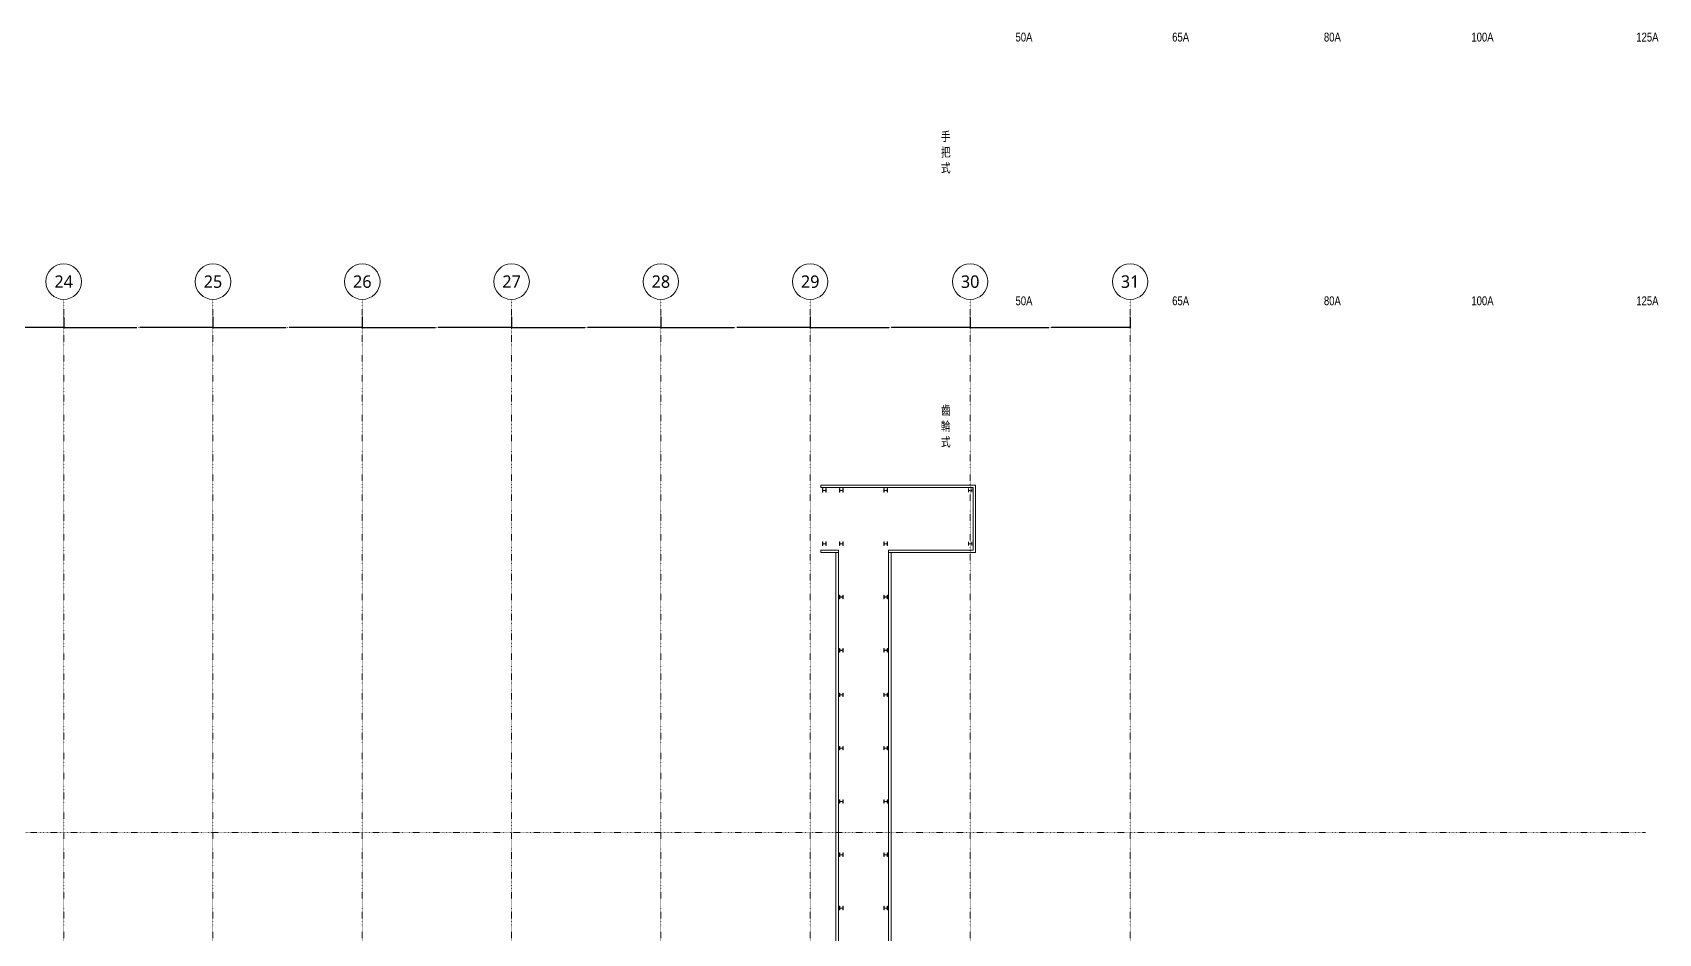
# Model space of a CAD drawing. Extents: x -32000 to 363140, y -29000 to 144266.
# Drawn here: x 199847 to 291327, y 93570 to 144266 of the extents above; entities that cross this region are included whole.
import ezdxf
from ezdxf.enums import TextEntityAlignment as Align

# ---------------------------------------------------------------- set-up
doc = ezdxf.new("R2010")
doc.units = 0
doc.header["$LTSCALE"] = 10
doc.linetypes.add('H12PL25$0$JJP_三點線', pattern=[0.9, 0.3, -0.15, 0, -0.15, 0, -0.15, 0, -0.15])
for name, color, linetype in [('H12PL25$0$A-DIM', 252, 'Continuous'), ('H12PL25$0$A-WALL-EX', 252, 'Continuous'), ('H12PL25$0$S-COL', 252, 'Continuous'), ('H12PL25$0$S-GRID', 252, 'Continuous'), ('XFM1P20-200k$0$FRAME', 4, 'Continuous')]:
    doc.layers.add(name, color=color, linetype=linetype)
doc.styles.add('H12PL25$0$dim-txt', font='isocp.shx', dxfattribs={"width": 0.7, "bigfont": 'chineset.shx'})
doc.styles.add('H12PL25$0$Standard', font='', dxfattribs={"width": 0.8})
doc.styles.add('XFM1P20-200k$0$AU101S01', font='AU101S01.shx', dxfattribs={"bigfont": 'dayus.shx'})
doc.styles.get('H12PL25$0$Standard').set_extended_font_data('Microsoft JhengHei')
doc.dimstyles.new('H12PL25$0$ARCH-dim-200MM', dxfattribs={"dimscale": 200, "dimtxt": 0.3, "dimasz": 0.1, "dimexe": 0.1, "dimexo": 0.1, "dimgap": 0.05, "dimtad": 1, "dimdec": 0, "dimlfac": 10, "dimrnd": 0.5, "dimdsep": 46, "dimtxsty": 'H12PL25$0$dim-txt', "dimblk": 'H12PL25$0$_Dot', "dimcen": 2, "dimclrd": 256, "dimclre": 256, "dimclrt": 256, "dimadec": 0, "dimazin": 0, "dimtfac": 1, "dimtix": 1, "dimtmove": 2, "dimatfit": 3, "dimldrblk": 'H12PL25$0$_OBLIQUE', "dimfxl": 1, "dimtvp": 1, "dimtolj": 1, "dimarcsym": 0})

# ---------------------------------------------------------------- blocks, each defined once
blk = doc.blocks.new('*D116')
at = {"layer": 'DEFPOINTS', "color": 0, "linetype": 'Continuous', "transparency": 16777216}
for p in [(193200, 128250), (201600, 128250), (201600, 127670)]:
    blk.add_point(p, dxfattribs=at)
at = {"layer": 'H12PL25$0$A-DIM', "linetype": 'Continuous', "lineweight": -2, "transparency": 16777216}
for p, q in [((193200, 128230), (193200, 127650)), ((201600, 128230), (201600, 127650)), ((193220, 127670), (197321, 127670)), ((201580, 127670), (197479, 127670))]:
    blk.add_line(p, q, dxfattribs=at)
at = {"layer": 'H12PL25$0$A-DIM', "linetype": 'Continuous', "lineweight": 0, "transparency": 16777216, "insert": (197400, 127670), "char_height": 60, "attachment_point": 5, "style": 'H12PL25$0$dim-txt'}
blk.add_mtext('\\A1;84000', dxfattribs=at)
blk = doc.blocks.new('H12PL25$0$_Dot')
blk = doc.blocks.new('H12PL25$0$_OBLIQUE')
at = {"color": 0, "linetype": 'ByBlock', "lineweight": -2}
blk.add_line((-0.5, -0.5), (0.5, 0.5), dxfattribs=at)
blk = doc.blocks.new('*D117')
at = {"layer": 'DEFPOINTS', "color": 0, "linetype": 'Continuous', "transparency": 16777216}
for p in [(201600, 128250), (210000, 128250), (210000, 127670)]:
    blk.add_point(p, dxfattribs=at)
at = {"layer": 'H12PL25$0$A-DIM', "linetype": 'Continuous', "lineweight": -2, "transparency": 16777216}
for p, q in [((201600, 128230), (201600, 127650)), ((210000, 128230), (210000, 127650)), ((201620, 127670), (205721, 127670)), ((209980, 127670), (205879, 127670))]:
    blk.add_line(p, q, dxfattribs=at)
at = {"layer": 'H12PL25$0$A-DIM', "linetype": 'Continuous', "lineweight": 0, "transparency": 16777216, "insert": (205800, 127670), "char_height": 60, "attachment_point": 5, "style": 'H12PL25$0$dim-txt'}
blk.add_mtext('\\A1;84000', dxfattribs=at)
blk = doc.blocks.new('*D118')
at = {"layer": 'DEFPOINTS', "color": 0, "linetype": 'Continuous', "transparency": 16777216}
for p in [(210000, 128250), (218400, 128250), (218400, 127670)]:
    blk.add_point(p, dxfattribs=at)
at = {"layer": 'H12PL25$0$A-DIM', "linetype": 'Continuous', "lineweight": -2, "transparency": 16777216}
for p, q in [((210000, 128230), (210000, 127650)), ((218400, 128230), (218400, 127650)), ((210020, 127670), (214121, 127670)), ((218380, 127670), (214279, 127670))]:
    blk.add_line(p, q, dxfattribs=at)
at = {"layer": 'H12PL25$0$A-DIM', "linetype": 'Continuous', "lineweight": 0, "transparency": 16777216, "insert": (214200, 127670), "char_height": 60, "attachment_point": 5, "style": 'H12PL25$0$dim-txt'}
blk.add_mtext('\\A1;84000', dxfattribs=at)
blk = doc.blocks.new('*D119')
at = {"layer": 'DEFPOINTS', "color": 0, "linetype": 'Continuous', "transparency": 16777216}
for p in [(218400, 128250), (226800, 128250), (226800, 127670)]:
    blk.add_point(p, dxfattribs=at)
at = {"layer": 'H12PL25$0$A-DIM', "linetype": 'Continuous', "lineweight": -2, "transparency": 16777216}
for p, q in [((218400, 128230), (218400, 127650)), ((226800, 128230), (226800, 127650)), ((218420, 127670), (222521, 127670)), ((226780, 127670), (222679, 127670))]:
    blk.add_line(p, q, dxfattribs=at)
at = {"layer": 'H12PL25$0$A-DIM', "linetype": 'Continuous', "lineweight": 0, "transparency": 16777216, "insert": (222600, 127670), "char_height": 60, "attachment_point": 5, "style": 'H12PL25$0$dim-txt'}
blk.add_mtext('\\A1;84000', dxfattribs=at)
blk = doc.blocks.new('*D120')
at = {"layer": 'DEFPOINTS', "color": 0, "linetype": 'Continuous', "transparency": 16777216}
for p in [(226800, 128250), (235200, 128250), (235200, 127670)]:
    blk.add_point(p, dxfattribs=at)
at = {"layer": 'H12PL25$0$A-DIM', "linetype": 'Continuous', "lineweight": -2, "transparency": 16777216}
for p, q in [((226800, 128230), (226800, 127650)), ((235200, 128230), (235200, 127650)), ((226820, 127670), (230921, 127670)), ((235180, 127670), (231079, 127670))]:
    blk.add_line(p, q, dxfattribs=at)
at = {"layer": 'H12PL25$0$A-DIM', "linetype": 'Continuous', "lineweight": 0, "transparency": 16777216, "insert": (231000, 127670), "char_height": 60, "attachment_point": 5, "style": 'H12PL25$0$dim-txt'}
blk.add_mtext('\\A1;84000', dxfattribs=at)
blk = doc.blocks.new('*D121')
at = {"layer": 'DEFPOINTS', "color": 0, "linetype": 'Continuous', "transparency": 16777216}
for p in [(235200, 128250), (243600, 128250), (243600, 127670)]:
    blk.add_point(p, dxfattribs=at)
at = {"layer": 'H12PL25$0$A-DIM', "linetype": 'Continuous', "lineweight": -2, "transparency": 16777216}
for p, q in [((235200, 128230), (235200, 127650)), ((243600, 128230), (243600, 127650)), ((235220, 127670), (239321, 127670)), ((243580, 127670), (239479, 127670))]:
    blk.add_line(p, q, dxfattribs=at)
at = {"layer": 'H12PL25$0$A-DIM', "linetype": 'Continuous', "lineweight": 0, "transparency": 16777216, "insert": (239400, 127670), "char_height": 60, "attachment_point": 5, "style": 'H12PL25$0$dim-txt'}
blk.add_mtext('\\A1;84000', dxfattribs=at)
blk = doc.blocks.new('*D122')
at = {"layer": 'DEFPOINTS', "color": 0, "linetype": 'Continuous', "transparency": 16777216}
for p in [(243600, 128250), (252600, 128250), (252600, 127670)]:
    blk.add_point(p, dxfattribs=at)
at = {"layer": 'H12PL25$0$A-DIM', "linetype": 'Continuous', "lineweight": -2, "transparency": 16777216}
for p, q in [((243600, 128230), (243600, 127650)), ((252600, 128230), (252600, 127650)), ((243620, 127670), (248022, 127670)), ((252580, 127670), (248178, 127670))]:
    blk.add_line(p, q, dxfattribs=at)
at = {"layer": 'H12PL25$0$A-DIM', "linetype": 'Continuous', "lineweight": 0, "transparency": 16777216, "insert": (248100, 127670), "char_height": 60, "attachment_point": 5, "style": 'H12PL25$0$dim-txt'}
blk.add_mtext('\\A1;90000', dxfattribs=at)
blk = doc.blocks.new('*D123')
at = {"layer": 'DEFPOINTS', "color": 0, "linetype": 'Continuous', "transparency": 16777216}
for p in [(252600, 128250), (261600, 128250), (261600, 127670)]:
    blk.add_point(p, dxfattribs=at)
at = {"layer": 'H12PL25$0$A-DIM', "linetype": 'Continuous', "lineweight": -2, "transparency": 16777216}
for p, q in [((252600, 128230), (252600, 127650)), ((261600, 128230), (261600, 127650)), ((252620, 127670), (257022, 127670)), ((261580, 127670), (257178, 127670))]:
    blk.add_line(p, q, dxfattribs=at)
at = {"layer": 'H12PL25$0$A-DIM', "linetype": 'Continuous', "lineweight": 0, "transparency": 16777216, "insert": (257100, 127670), "char_height": 60, "attachment_point": 5, "style": 'H12PL25$0$dim-txt'}
blk.add_mtext('\\A1;90000', dxfattribs=at)
blk = doc.blocks.new('XFM1P20-200k')
at = {"style": 'XFM1P20-200k$0$AU101S01'}
for s, p in [('手', (251226, 138429, 0)), ('把', (251226, 137540, 0)), ('式', (251226, 136650, 0)), ('齒', (251226, 123013, 0)), ('輪', (251226, 122123, 0)), ('式', (251226, 121234, 0))]:
    blk.add_text(s, height=500, dxfattribs=at).set_placement(p, align=Align.MIDDLE)
at = {"layer": 'XFM1P20-200k$0$FRAME', "style": 'XFM1P20-200k$0$AU101S01', "width": 0.8}
for s, p in [('50A', (255629, 144009, 0)), ('65A', (264443, 144009, 0)), ('80A', (272979, 144009, 0)), ('100A', (281423, 144009, 0)), ('125A', (290703, 144009, 0)), ('50A', (255629, 129170, 0)), ('65A', (264443, 129170, 0)), ('80A', (272979, 129170, 0)), ('100A', (281423, 129170, 0)), ('125A', (290703, 129170, 0))]:
    blk.add_text(s, height=500, dxfattribs=at).set_placement(p, align=Align.MIDDLE)
blk = doc.blocks.new('H12PL25')
at = {"layer": 'H12PL25$0$A-WALL-EX', "lineweight": 0, "flags": 128}
for points in [[(252765, 118800), (244200, 118800)], [(244200, 118800), (244200, 118665)], [(244200, 118665), (252765, 118665)], [(252900, 118800), (252765, 118800)], [(252765, 118665), (252765, 115135)], [(252900, 115135), (252900, 118800)], [(245185, 115135), (244200, 115135)], [(244200, 115135), (244200, 115000)], [(244200, 115000), (245185, 115000)], [(245185, 115000), (245050, 115000)], [(245050, 115000), (245050, 90250)], [(245185, 115000), (245185, 115135)], [(245185, 90250), (245185, 115000)], [(252765, 115135), (248015, 115135)], [(248015, 115000), (248015, 115135)], [(248015, 115000), (252900, 115000)], [(248150, 115000), (248015, 115000)], [(248015, 115000), (248015, 90250)], [(248150, 115000), (248150, 90250)], [(248150, 90250), (248150, 115000)], [(252900, 115000), (252900, 115135)]]:
    blk.add_lwpolyline(points, dxfattribs=at)
at = {"layer": 'H12PL25$0$S-COL', "lineweight": 0, "flags": 128}
for points in [[(244500, 118600), (244488, 118600), (244488, 118504), (244312, 118504), (244312, 118600), (244300, 118600), (244300, 118400), (244312, 118400), (244312, 118496), (244488, 118496), (244488, 118400), (244500, 118400)], [(245450, 118600), (245438, 118600), (245438, 118504), (245262, 118504), (245262, 118600), (245250, 118600), (245250, 118400), (245262, 118400), (245262, 118496), (245438, 118496), (245438, 118400), (245450, 118400)], [(247950, 118600), (247938, 118600), (247938, 118504), (247762, 118504), (247762, 118600), (247750, 118600), (247750, 118400), (247762, 118400), (247762, 118496), (247938, 118496), (247938, 118400), (247950, 118400)], [(252700, 118600), (252688, 118600), (252688, 118504), (252512, 118504), (252512, 118600), (252500, 118600), (252500, 118400), (252512, 118400), (252512, 118496), (252688, 118496), (252688, 118400), (252700, 118400)], [(244500, 115600), (244488, 115600), (244488, 115504), (244312, 115504), (244312, 115600), (244300, 115600), (244300, 115400), (244312, 115400), (244312, 115496), (244488, 115496), (244488, 115400), (244500, 115400)], [(245450, 115600), (245438, 115600), (245438, 115504), (245262, 115504), (245262, 115600), (245250, 115600), (245250, 115400), (245262, 115400), (245262, 115496), (245438, 115496), (245438, 115400), (245450, 115400)], [(247950, 115600), (247938, 115600), (247938, 115504), (247762, 115504), (247762, 115600), (247750, 115600), (247750, 115400), (247762, 115400), (247762, 115496), (247938, 115496), (247938, 115400), (247950, 115400)], [(252700, 115600), (252688, 115600), (252688, 115504), (252512, 115504), (252512, 115600), (252500, 115600), (252500, 115400), (252512, 115400), (252512, 115496), (252688, 115496), (252688, 115400), (252700, 115400)], [(245450, 112600), (245438, 112600), (245438, 112504), (245262, 112504), (245262, 112600), (245250, 112600), (245250, 112400), (245262, 112400), (245262, 112496), (245438, 112496), (245438, 112400), (245450, 112400)], [(247950, 112600), (247938, 112600), (247938, 112504), (247762, 112504), (247762, 112600), (247750, 112600), (247750, 112400), (247762, 112400), (247762, 112496), (247938, 112496), (247938, 112400), (247950, 112400)], [(245450, 109600), (245438, 109600), (245438, 109504), (245262, 109504), (245262, 109600), (245250, 109600), (245250, 109400), (245262, 109400), (245262, 109496), (245438, 109496), (245438, 109400), (245450, 109400)], [(247950, 109600), (247938, 109600), (247938, 109504), (247762, 109504), (247762, 109600), (247750, 109600), (247750, 109400), (247762, 109400), (247762, 109496), (247938, 109496), (247938, 109400), (247950, 109400)], [(245450, 107100), (245438, 107100), (245438, 107004), (245262, 107004), (245262, 107100), (245250, 107100), (245250, 106900), (245262, 106900), (245262, 106996), (245438, 106996), (245438, 106900), (245450, 106900)], [(247950, 107100), (247938, 107100), (247938, 107004), (247762, 107004), (247762, 107100), (247750, 107100), (247750, 106900), (247762, 106900), (247762, 106996), (247938, 106996), (247938, 106900), (247950, 106900)], [(245450, 104100), (245438, 104100), (245438, 104004), (245262, 104004), (245262, 104100), (245250, 104100), (245250, 103900), (245262, 103900), (245262, 103996), (245438, 103996), (245438, 103900), (245450, 103900)], [(247950, 104100), (247938, 104100), (247938, 104004), (247762, 104004), (247762, 104100), (247750, 104100), (247750, 103900), (247762, 103900), (247762, 103996), (247938, 103996), (247938, 103900), (247950, 103900)], [(245450, 101100), (245438, 101100), (245438, 101004), (245262, 101004), (245262, 101100), (245250, 101100), (245250, 100900), (245262, 100900), (245262, 100996), (245438, 100996), (245438, 100900), (245450, 100900)], [(247950, 101100), (247938, 101100), (247938, 101004), (247762, 101004), (247762, 101100), (247750, 101100), (247750, 100900), (247762, 100900), (247762, 100996), (247938, 100996), (247938, 100900), (247950, 100900)], [(245450, 98100), (245438, 98100), (245438, 98004), (245262, 98004), (245262, 98100), (245250, 98100), (245250, 97900), (245262, 97900), (245262, 97996), (245438, 97996), (245438, 97900), (245450, 97900)], [(247950, 98100), (247938, 98100), (247938, 98004), (247762, 98004), (247762, 98100), (247750, 98100), (247750, 97900), (247762, 97900), (247762, 97996), (247938, 97996), (247938, 97900), (247950, 97900)], [(245450, 95100), (245438, 95100), (245438, 95004), (245262, 95004), (245262, 95100), (245250, 95100), (245250, 94900), (245262, 94900), (245262, 94996), (245438, 94996), (245438, 94900), (245450, 94900)], [(247950, 95100), (247938, 95100), (247938, 95004), (247762, 95004), (247762, 95100), (247750, 95100), (247750, 94900), (247762, 94900), (247762, 94996), (247938, 94996), (247938, 94900), (247950, 94900)]]:
    blk.add_lwpolyline(points, close=True, dxfattribs=at)
at = {"layer": 'H12PL25$0$S-GRID', "linetype": 'H12PL25$0$JJP_三點線', "lineweight": 0}
for p, q in [((201600, 128250), (201600, 129250)), ((210000, 128250), (210000, 129250)), ((218400, 128250), (218400, 129250)), ((226800, 128250), (226800, 129250)), ((235200, 128250), (235200, 129250)), ((243600, 128250), (243600, 129250)), ((252600, 128250), (252600, 129250)), ((261600, 128250), (261600, 129250)), ((201600, 128250), (201600, -28000)), ((210000, 128250), (210000, -28000)), ((218400, 128250), (218400, -28000)), ((226800, 128250), (226800, -28000)), ((235200, 128250), (235200, -28000)), ((243600, 128250), (243600, -28000)), ((252600, 128250), (252600, -28000)), ((261600, 128250), (261600, -28000)), ((-29000, 99250), (289600, 99250)), ((289600, 99250), (290600, 99250))]:
    blk.add_line(p, q, dxfattribs=at)
at = {"layer": 'H12PL25$0$S-GRID', "lineweight": 0}
for centre in [(201600, 130250), (210000, 130250), (218400, 130250), (226800, 130250), (235200, 130250), (243600, 130250), (252600, 130250), (261600, 130250)]:
    blk.add_circle(centre, 1000, dxfattribs=at)
at = {"layer": 'H12PL25$0$S-GRID', "linetype": 'H12PL25$0$JJP_三點線', "lineweight": 0}
for p in [(201600, 128250), (201600, 128250), (210000, 128250), (210000, 128250), (218400, 128250), (218400, 128250), (226800, 128250), (226800, 128250), (235200, 128250), (235200, 128250), (243600, 128250), (243600, 128250), (252600, 128250), (252600, 128250), (261600, 128250), (261600, 128250)]:
    blk.add_point(p, dxfattribs=at)
at = {"layer": 'H12PL25$0$S-GRID', "style": 'H12PL25$0$Standard'}
for s, p in [('24', (201600, 130600)), ('25', (210000, 130600)), ('26', (218400, 130600)), ('27', (226800, 130600)), ('28', (235200, 130600)), ('29', (243600, 130600)), ('30', (252600, 130600)), ('31', (261600, 130602.36))]:
    blk.add_text(s, height=700, dxfattribs=at).set_placement(p, align=Align.TOP_CENTER)
at = {"layer": 'H12PL25$0$A-DIM', "linetype": 'Continuous', "lineweight": 0}
for base, p1, p2, picture, middle in [((201600, 127670), (193200, 128250), (201600, 128250), '*D116', (197400, 127670)), ((210000, 127670), (201600, 128250), (210000, 128250), '*D117', (205800, 127670)), ((218400, 127670), (210000, 128250), (218400, 128250), '*D118', (214200, 127670)), ((226800, 127670), (218400, 128250), (226800, 128250), '*D119', (222600, 127670)), ((235200, 127670), (226800, 128250), (235200, 128250), '*D120', (231000, 127670)), ((243600, 127670), (235200, 128250), (243600, 128250), '*D121', (239400, 127670)), ((252600, 127670), (243600, 128250), (252600, 128250), '*D122', (248100, 127670)), ((261600, 127670), (252600, 128250), (261600, 128250), '*D123', (257100, 127670))]:
    dim = blk.add_linear_dim(base=base, p1=p1, p2=p2, dimstyle='H12PL25$0$ARCH-dim-200MM', dxfattribs=at)
    dim.commit()
    dim.dimension.update_dxf_attribs({"geometry": picture, "text_midpoint": middle, "dimtype": 128})

msp = doc.modelspace()

# ---------------------------------------------------------------- block references
msp.add_blockref('H12PL25', (0, 0))

# ---------------------------------------------------------------- next in the draw order: block references
msp.add_blockref('XFM1P20-200k', (0, 0))

doc.saveas('drawing.dxf')
